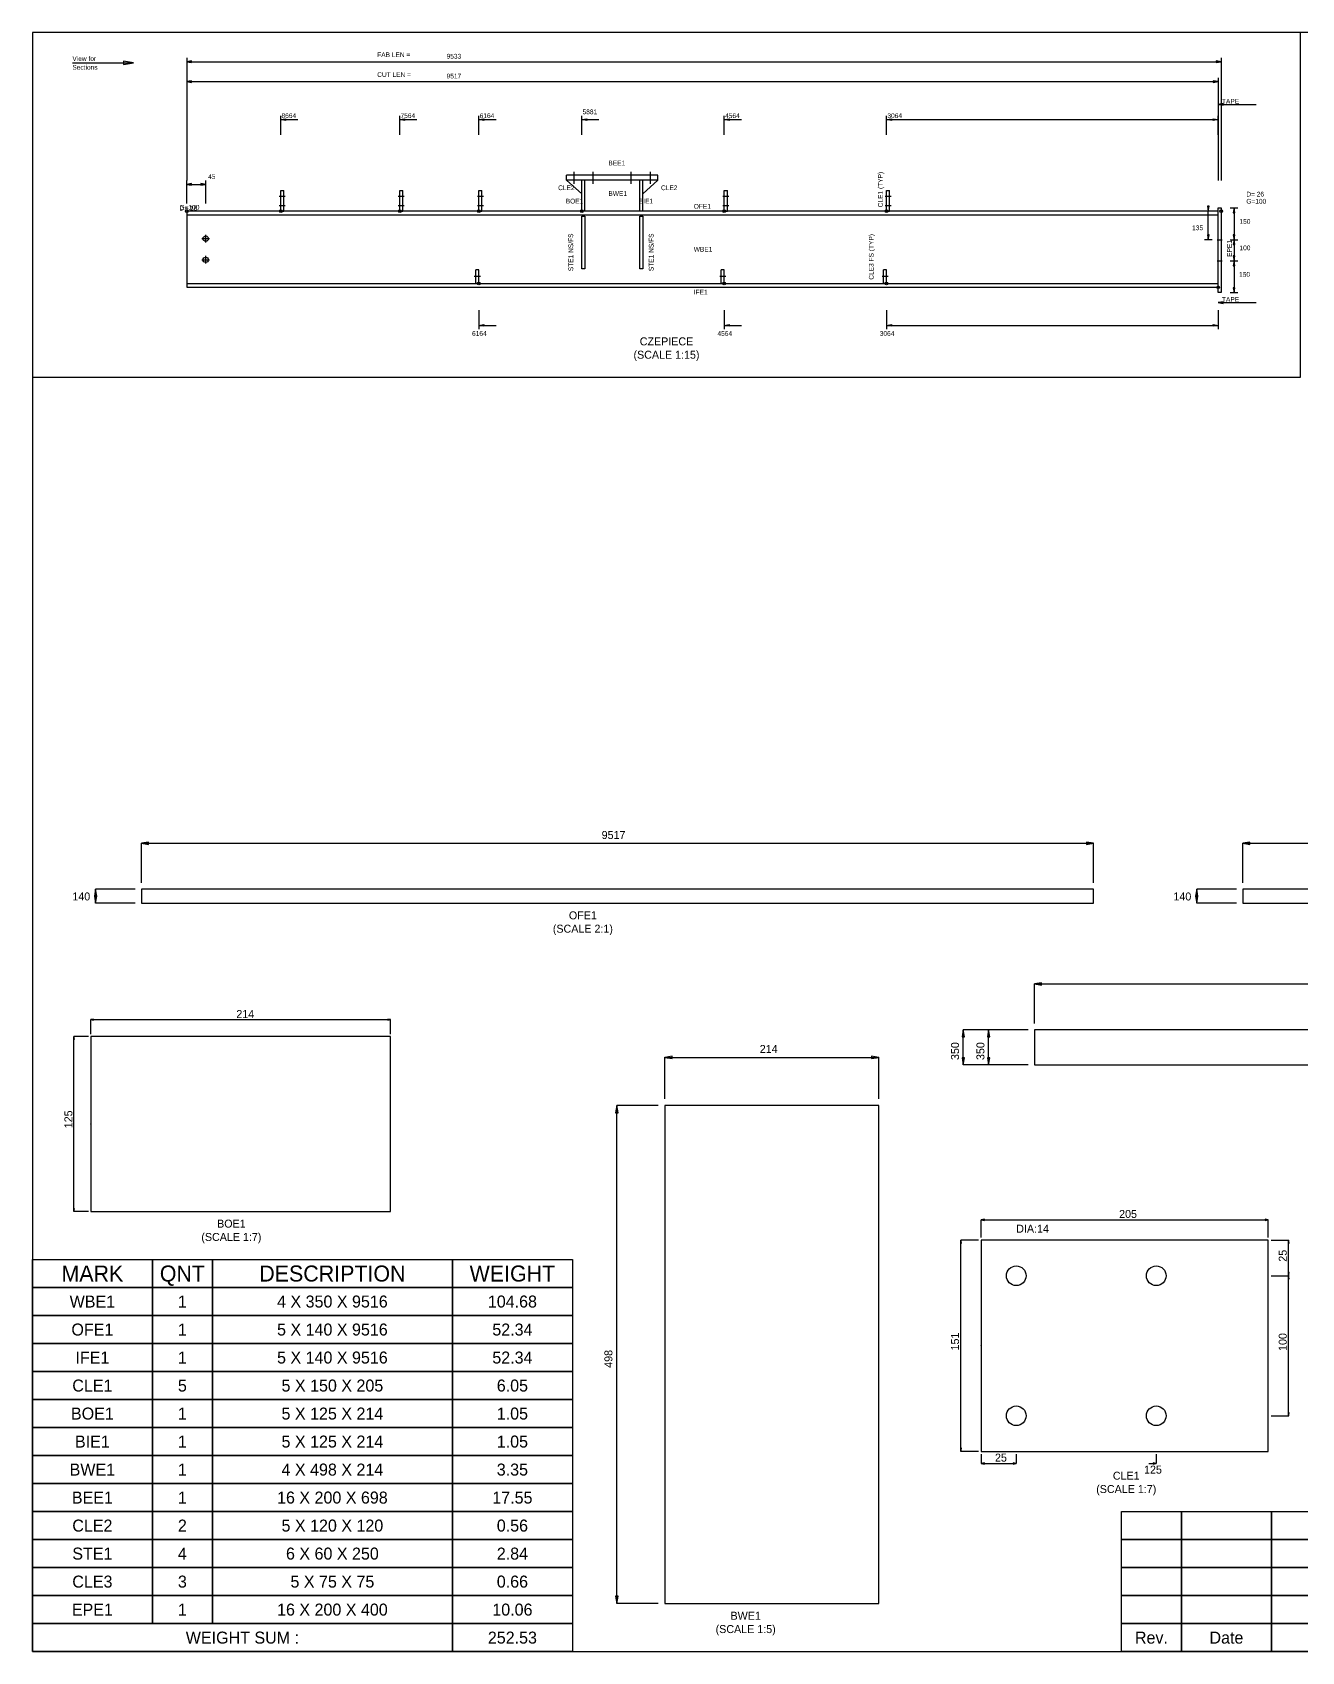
# Model space of a CAD drawing. Header units: metres. Extents: x 0 to 11445, y 0 to 8094.
# Drawn here: x 0 to 6346, y 0 to 8094 of the extents above; entities that cross this region are included whole.
import ezdxf
from ezdxf.enums import TextEntityAlignment as Align

# ---------------------------------------------------------------- set-up
doc = ezdxf.new("R2010")
doc.units = ezdxf.units.M
doc.linetypes.add('CONTIN', pattern=[0])
doc.linetypes.add('DASHED', pattern=[0])
for name, color, linetype in [('1', 7, 'CONTIN'), ('11', 7, 'CONTIN'), ('12', 2, 'CONTIN'), ('13', 2, 'CONTIN'), ('15', 6, 'CONTIN'), ('2', 7, 'CONTIN'), ('21', 7, 'CONTIN'), ('3', 1, 'CONTIN'), ('4', 1, 'CONTIN'), ('5', 7, 'CONTIN'), ('6', 4, 'CONTIN'), ('7', 3, 'DASHED'), ('9', 7, 'CONTIN')]:
    doc.layers.add(name, color=color, linetype=linetype)
doc.styles.add('SIMPLEX', font='txt')
picture_1 = doc.add_image_def('image1.png', size_in_pixel=(229, 276))

# ---------------------------------------------------------------- blocks, each defined once
blk = doc.blocks.new('PART_TABLE_BLOCK')
for points in [[(0, 1960), (600, 1960), (600, 1820), (0, 1820)], [(600, 1960), (900, 1960), (900, 1820), (600, 1820)], [(900, 1960), (2100, 1960), (2100, 1820), (900, 1820)], [(2100, 1960), (2700, 1960), (2700, 1820), (2100, 1820)], [(0, 1820), (600, 1820), (600, 1680), (0, 1680)], [(600, 1820), (900, 1820), (900, 1680), (600, 1680)], [(900, 1820), (2100, 1820), (2100, 1680), (900, 1680)], [(2100, 1820), (2700, 1820), (2700, 1680), (2100, 1680)], [(0, 1680), (600, 1680), (600, 1540), (0, 1540)], [(600, 1680), (900, 1680), (900, 1540), (600, 1540)], [(900, 1680), (2100, 1680), (2100, 1540), (900, 1540)], [(2100, 1680), (2700, 1680), (2700, 1540), (2100, 1540)], [(0, 1540), (600, 1540), (600, 1400), (0, 1400)], [(600, 1540), (900, 1540), (900, 1400), (600, 1400)], [(900, 1540), (2100, 1540), (2100, 1400), (900, 1400)], [(2100, 1540), (2700, 1540), (2700, 1400), (2100, 1400)], [(0, 1400), (600, 1400), (600, 1260), (0, 1260)], [(600, 1400), (900, 1400), (900, 1260), (600, 1260)], [(900, 1400), (2100, 1400), (2100, 1260), (900, 1260)], [(2100, 1400), (2700, 1400), (2700, 1260), (2100, 1260)], [(0, 1260), (600, 1260), (600, 1120), (0, 1120)], [(600, 1260), (900, 1260), (900, 1120), (600, 1120)], [(900, 1260), (2100, 1260), (2100, 1120), (900, 1120)], [(2100, 1260), (2700, 1260), (2700, 1120), (2100, 1120)], [(0, 1120), (600, 1120), (600, 980), (0, 980)], [(600, 1120), (900, 1120), (900, 980), (600, 980)], [(900, 1120), (2100, 1120), (2100, 980), (900, 980)], [(2100, 1120), (2700, 1120), (2700, 980), (2100, 980)], [(0, 980), (600, 980), (600, 840), (0, 840)], [(600, 980), (900, 980), (900, 840), (600, 840)], [(900, 980), (2100, 980), (2100, 840), (900, 840)], [(2100, 980), (2700, 980), (2700, 840), (2100, 840)], [(0, 840), (600, 840), (600, 700), (0, 700)], [(600, 840), (900, 840), (900, 700), (600, 700)], [(900, 840), (2100, 840), (2100, 700), (900, 700)], [(2100, 840), (2700, 840), (2700, 700), (2100, 700)], [(0, 700), (600, 700), (600, 560), (0, 560)], [(600, 700), (900, 700), (900, 560), (600, 560)], [(900, 700), (2100, 700), (2100, 560), (900, 560)], [(2100, 700), (2700, 700), (2700, 560), (2100, 560)], [(0, 560), (600, 560), (600, 420), (0, 420)], [(600, 560), (900, 560), (900, 420), (600, 420)], [(900, 560), (2100, 560), (2100, 420), (900, 420)], [(2100, 560), (2700, 560), (2700, 420), (2100, 420)], [(0, 420), (600, 420), (600, 280), (0, 280)], [(600, 420), (900, 420), (900, 280), (600, 280)], [(900, 420), (2100, 420), (2100, 280), (900, 280)], [(2100, 420), (2700, 420), (2700, 280), (2100, 280)], [(0, 280), (600, 280), (600, 140), (0, 140)], [(600, 280), (900, 280), (900, 140), (600, 140)], [(900, 280), (2100, 280), (2100, 140), (900, 140)], [(2100, 280), (2700, 280), (2700, 140), (2100, 140)], [(0, 140), (2100, 140), (2100, 0), (0, 0)], [(2100, 140), (2700, 140), (2700, 0), (2100, 0)]]:
    blk.add_lwpolyline(points, close=True)
for s, height, p in [('MARK', 80, (300, 1890)), ('QNT', 80, (750, 1890)), ('DESCRIPTION', 80, (1500, 1890)), ('WEIGHT', 80, (2400, 1890)), ('4 X 350 X 9516', 60, (1500, 1750)), ('104.68', 60, (2400, 1750)), ('WBE1', 60, (300, 1750)), ('1', 60, (750, 1750)), ('OFE1', 60, (300, 1610)), ('1', 60, (750, 1610)), ('5 X 140 X 9516', 60, (1500, 1610)), ('52.34', 60, (2400, 1610)), ('IFE1', 60, (300, 1470)), ('1', 60, (750, 1470)), ('5 X 140 X 9516', 60, (1500, 1470)), ('52.34', 60, (2400, 1470)), ('CLE1', 60, (300, 1330)), ('5', 60, (750, 1330)), ('5 X 150 X 205', 60, (1500, 1330)), ('6.05', 60, (2400, 1330)), ('BOE1', 60, (300, 1190)), ('1', 60, (750, 1190)), ('5 X 125 X 214', 60, (1500, 1190)), ('1.05', 60, (2400, 1190)), ('BIE1', 60, (300, 1050)), ('1', 60, (750, 1050)), ('5 X 125 X 214', 60, (1500, 1050)), ('1.05', 60, (2400, 1050)), ('BWE1', 60, (300, 910)), ('1', 60, (750, 910)), ('4 X 498 X 214', 60, (1500, 910)), ('3.35', 60, (2400, 910)), ('BEE1', 60, (300, 770)), ('1', 60, (750, 770)), ('16 X 200 X 698', 60, (1500, 770)), ('17.55', 60, (2400, 770)), ('CLE2', 60, (300, 630)), ('2', 60, (750, 630)), ('5 X 120 X 120', 60, (1500, 630)), ('0.56', 60, (2400, 630)), ('STE1', 60, (300, 490)), ('4', 60, (750, 490)), ('6 X 60 X 250', 60, (1500, 490)), ('2.84', 60, (2400, 490)), ('CLE3', 60, (300, 350)), ('3', 60, (750, 350)), ('5 X 75 X 75', 60, (1500, 350)), ('0.66', 60, (2400, 350)), ('EPE1', 60, (300, 210)), ('1', 60, (750, 210)), ('16 X 200 X 400', 60, (1500, 210)), ('10.06', 60, (2400, 210)), ('WEIGHT SUM :', 60, (1050, 70)), ('252.53', 60, (2400, 70))]:
    blk.add_text(s, height=height).set_placement(p, align=Align.MIDDLE_CENTER)
blk = doc.blocks.new('Title_Block')
for points in [[(-6000, 700), (-5700, 700), (-5700, 560), (-6000, 560)], [(-5700, 700), (-5250, 700), (-5250, 560), (-5700, 560)], [(-5250, 700), (-4350, 700), (-4350, 560), (-5250, 560)], [(-4350, 700), (-4050, 700), (-4050, 560), (-4350, 560)], [(-4050, 700), (-3750, 700), (-3750, 560), (-4050, 560)], [(-3750, 700), (-3000, 700), (-3000, 0), (-3750, 0)], [(-3000, 700), (0, 700), (0, 560), (-3000, 560)], [(-6000, 560), (-5700, 560), (-5700, 420), (-6000, 420)], [(-5700, 560), (-5250, 560), (-5250, 420), (-5700, 420)], [(-5250, 560), (-4350, 560), (-4350, 420), (-5250, 420)], [(-4350, 560), (-4050, 560), (-4050, 420), (-4350, 420)], [(-4050, 560), (-3750, 560), (-3750, 420), (-4050, 420)], [(-3000, 560), (0, 560), (0, 420), (-3000, 420)], [(-6000, 420), (-5700, 420), (-5700, 280), (-6000, 280)], [(-5700, 420), (-5250, 420), (-5250, 280), (-5700, 280)], [(-5250, 420), (-4350, 420), (-4350, 280), (-5250, 280)], [(-4350, 420), (-4050, 420), (-4050, 280), (-4350, 280)], [(-4050, 420), (-3750, 420), (-3750, 280), (-4050, 280)], [(-3000, 420), (-1200, 420), (-1200, 280), (-3000, 280)], [(-1200, 420), (0, 420), (0, 280), (-1200, 280)], [(-6000, 280), (-5700, 280), (-5700, 140), (-6000, 140)], [(-5700, 280), (-5250, 280), (-5250, 140), (-5700, 140)], [(-5250, 280), (-4350, 280), (-4350, 140), (-5250, 140)], [(-4350, 280), (-4050, 280), (-4050, 140), (-4350, 140)], [(-4050, 280), (-3750, 280), (-3750, 140), (-4050, 140)], [(-3000, 280), (-2000, 280), (-2000, 140), (-3000, 140)], [(-2000, 280), (-1000, 280), (-1000, 140), (-2000, 140)], [(-1000, 280), (0, 280), (0, 140), (-1000, 140)], [(-6000, 140), (-5700, 140), (-5700, 0), (-6000, 0)], [(-5700, 140), (-5250, 140), (-5250, 0), (-5700, 0)], [(-5250, 140), (-4350, 140), (-4350, 0), (-5250, 0)], [(-4350, 140), (-4050, 140), (-4050, 0), (-4350, 0)], [(-4050, 140), (-3750, 140), (-3750, 0), (-4050, 0)], [(-3000, 140), (-2000, 140), (-2000, 0), (-3000, 0)], [(-2000, 140), (-1000, 140), (-1000, 0), (-2000, 0)], [(-1000, 140), (0, 140), (0, 0), (-1000, 0)]]:
    blk.add_lwpolyline(points, close=True)
for s, p in [(' Project : ', (-2996, 630)), (' NAME    : EC-1', (-2996, 490)), (' Job     : C163-127', (-2996, 350)), (' Bldg.No.: Assembly', (-1196, 350)), (' Mark: EC-1', (-1996, 210)), (' Length: 9533', (-996, 210)), (' Qnt: 2', (-2996, 210)), (' WEIGHT: 252.53', (-2996, 70)), (' Part: NEW', (-1996, 70)), (' Fin: Red Oxide', (-996, 70))]:
    blk.add_text(s, height=60).set_placement(p, align=Align.MIDDLE_LEFT)
for s, p in [('Rev.', (-5850, 70)), ('Date', (-5475, 70)), ('Description', (-4800, 70)), ('Drw.', (-4200, 70)), ('Chk.', (-3900, 70))]:
    blk.add_text(s, height=60).set_placement(p, align=Align.MIDDLE_CENTER)
image = blk.add_image(picture_1, insert=(-3674.2, 105), size_in_units=(598.4, 490))
blk = doc.blocks.new('ARROW')
at = {"layer": '2'}
for p, q in [((0, 0), (-1.651, 0.275)), ((-1.651, 0.275), (-1.651, -0.275)), ((-1.651, -0.275), (0, 0))]:
    blk.add_line(p, q, dxfattribs=at)
blk = doc.blocks.new('MAG_CRCL')
at = {"layer": '15'}
blk.add_circle((0, 0), 0.889, dxfattribs=at)
blk = doc.blocks.new('BSEPLT')
at = {"layer": '12'}
for p, q in [((-0.508, 0), (0.508, 0)), ((-0.508, -12.7), (-0.508, 0)), ((0.508, 0), (0.508, -12.7)), ((0.508, -12.7), (-0.508, -12.7))]:
    blk.add_line(p, q, dxfattribs=at)
blk = doc.blocks.new('CYAN_TICK')
at = {"layer": '6'}
blk.add_line((-1.6, 0), (1.6, 0), dxfattribs=at)
blk = doc.blocks.new('PUCLIP')
at = {"layer": '13'}
for p, q in [((0, 0), (0, 7.62)), ((0, 7.62), (1.016, 7.62)), ((1.016, 0), (1.016, 7.62)), ((0, 0), (1.016, 0))]:
    blk.add_line(p, q, dxfattribs=at)
at = {"layer": '6'}
for p, q in [((-0.508, 5.588), (1.524, 5.588)), ((-0.508, 2.032), (1.524, 2.032))]:
    blk.add_line(p, q, dxfattribs=at)
blk = doc.blocks.new('BRCCLP')
at = {"layer": '6'}
for p, q in [((-0.508, 2.54), (1.524, 2.54)), ((0, 0), (1.016, 0))]:
    blk.add_line(p, q, dxfattribs=at)
at = {"layer": '7'}
for p, q in [((0, 0), (0, 5.08)), ((0, 5.08), (1.016, 5.08)), ((1.016, 0), (1.016, 5.08))]:
    blk.add_line(p, q, dxfattribs=at)
blk = doc.blocks.new('BRSTBH')
at = {"layer": '13'}
for p, q in [((-25.4, 11.43), (-25.4, 13.335)), ((-25.4, 13.335), (5.08, 13.335)), ((-25.4, 11.43), (5.08, 11.43)), ((-25.4, 11.43), (-20.32, 6.35)), ((-20.32, 0), (-20.32, 11.43)), ((-19.304, 0), (-19.304, 11.43)), ((-1.016, 0), (-1.016, 11.43)), ((0, 0), (0, 11.43)), ((5.08, 11.43), (0, 6.35)), ((5.08, 11.43), (5.08, 13.335)), ((-20.32, 0), (-19.304, 0)), ((-1.016, 0), (0, 0))]:
    blk.add_line(p, q, dxfattribs=at)
at = {"layer": '6'}
for p, q in [((-22.86, 10.16), (-22.86, 14.605)), ((-16.51, 10.16), (-16.51, 14.605)), ((-3.81, 10.16), (-3.81, 14.605)), ((2.54, 10.16), (2.54, 14.605))]:
    blk.add_line(p, q, dxfattribs=at)
blk = doc.blocks.new('WEBSTF')
at = {"layer": '9'}
for p, q in [((0, 0), (0, 25.4)), ((0, 25.4), (1.016, 25.4)), ((1.016, 25.4), (1.016, 0)), ((1.016, 0), (0, 0))]:
    blk.add_line(p, q, dxfattribs=at)
blk = doc.blocks.new('XCIRCL')
at = {"layer": '6'}
for p, q in [((-1.27, 0), (1.27, 0)), ((0, -1.27), (0, 1.27))]:
    blk.add_line(p, q, dxfattribs=at)
blk.add_circle((0, 0), 0.889, dxfattribs=at)
blk = doc.blocks.new('MWHOLE')
at = {"layer": '6'}
blk.add_blockref('XCIRCL', (0, 0), dxfattribs=at)
blk = doc.blocks.new('ARROWP')
at = {"layer": '2'}
for p, q in [((0, 0), (-1.651, 0.275)), ((-1.651, 0.275), (-1.651, -0.275)), ((-1.651, -0.275), (0, 0))]:
    blk.add_line(p, q, dxfattribs=at)
blk = doc.blocks.new('FLAT_CZEPIECE')
at = {"layer": '1'}
for p, q in [((5928.5, 830.55), (771.5, 830.55)), ((771.5, 830.55), (771.5, 449.55)), ((771.5, 811.5), (5928.5, 811.5)), ((5928.5, 449.55), (5928.5, 830.55)), ((771.5, 468.6), (5928.5, 468.6)), ((771.5, 449.55), (5928.5, 449.55))]:
    blk.add_line(p, q, dxfattribs=at)
at = {"layer": '2'}
for p, q in [((771.5, 1596.36), (771.5, 982.95)), ((771.5, 1577.31), (5943.74, 1577.31)), ((5943.74, 1596.36), (5943.74, 982.95)), ((771.5, 1497.3), (771.5, 982.95)), ((771.5, 1478.25), (5928.5, 1478.25)), ((5928.5, 1497.3), (5928.5, 982.95)), ((5928.5, 1383), (5928.5, 1268.7)), ((1241.495, 1211.55), (1241.495, 1306.8)), ((1836.575, 1211.55), (1836.575, 1306.8)), ((2232.455, 1211.55), (2232.455, 1306.8)), ((2746.805, 1211.55), (2746.805, 1306.8)), ((3459.5, 1211.55), (3459.5, 1306.8)), ((4270.955, 1211.55), (4270.955, 1306.8)), ((5928.5, 1363.95), (6119, 1363.95)), ((5928.5, 1211.55), (5928.5, 1306.8)), ((1241.495, 1287.75), (1327.22, 1287.75)), ((1836.575, 1287.75), (1922.3, 1287.75)), ((2232.455, 1287.75), (2318.18, 1287.75)), ((2746.805, 1287.75), (2832.53, 1287.75)), ((3459.5, 1287.75), (3545.225, 1287.75)), ((4270.955, 1287.75), (4356.68, 1287.75)), ((4356.68, 1287.75), (5928.5, 1287.75)), ((771.5, 868.65), (771.5, 982.95)), ((866.75, 868.65), (866.75, 982.95)), ((771.5, 963.9), (866.75, 963.9)), ((5898.02, 830.55), (5859.92, 830.55)), ((5878.97, 687.675), (5878.97, 830.55)), ((5989.46, 846.42), (6027.56, 846.42)), ((6008.51, 846.42), (6008.51, 687.675)), ((5898.02, 687.675), (5859.92, 687.675)), ((5989.46, 687.675), (6027.56, 687.675)), ((6008.51, 687.675), (6008.51, 581.835)), ((5989.46, 581.835), (6027.56, 581.835)), ((6008.51, 581.835), (6008.51, 423.09)), ((5989.46, 423.09), (6027.56, 423.09)), ((2232.455, 335.25), (2232.455, 240)), ((3459.5, 335.25), (3459.5, 240)), ((4270.955, 335.25), (4270.955, 240)), ((5928.5, 373.35), (6119, 373.35)), ((5928.5, 335.25), (5928.5, 240)), ((2232.455, 259.05), (2318.18, 259.05)), ((3459.5, 259.05), (3545.225, 259.05)), ((4270.955, 259.05), (4356.68, 259.05)), ((4356.68, 259.05), (5928.5, 259.05))]:
    blk.add_line(p, q, dxfattribs=at)
at = {"layer": '21'}
blk.add_line((200, 1571.595), (504.8, 1571.595), dxfattribs=at)
for name, p, xscale, yscale, zscale in [('ARROWP', (504.8, 1571.595), 30, 30, 30), ('BRSTBH', (2746.805, 830.55), -15, 13.5, 13.5), ('PUCLIP', (1241.495, 830.55), 15, 13.5, 13.5), ('PUCLIP', (1836.575, 830.55), 15, 13.5, 13.5), ('PUCLIP', (2232.455, 830.55), 15, 13.5, 13.5), ('PUCLIP', (3459.5, 830.55), 15, 13.5, 13.5), ('PUCLIP', (4270.955, 830.55), 15, 13.5, 13.5), ('BSEPLT', (5936.12, 846.42), 15, 33.33, 33.33), ('BSEPLT', (5936.12, 846.42), 15, 33.33, 33.33), ('BRCCLP', (2232.455, 468.6), -15, 13.5, 13.5), ('BRCCLP', (3459.5, 468.6), -15, 13.5, 13.5), ('BRCCLP', (4270.955, 468.6), -15, 13.5, 13.5)]:
    blk.add_blockref(name, p, dxfattribs=dict(xscale=xscale, yscale=yscale, zscale=zscale))
at = {"xscale": 15, "yscale": 15, "zscale": 15, "rotation": 180}
for p in [(5928.5, 1363.95), (5928.5, 373.35)]:
    blk.add_blockref('ARROW', p, dxfattribs=at)
at = {"layer": '1', "xscale": -15, "yscale": 15, "zscale": 15}
for p in [(1241.495, 1287.75), (1836.575, 1287.75), (2232.455, 1287.75), (2746.805, 1287.75), (3459.5, 1287.75), (4270.955, 1287.75), (2232.455, 259.05), (3459.5, 259.05), (4270.955, 259.05)]:
    blk.add_blockref('ARROW', p, dxfattribs=at)
at = {"layer": '15', "xscale": 7.5, "yscale": 7.5, "zscale": 7.5}
for p in [(771.5, 830.55), (1241.495, 830.55), (1836.575, 830.55), (2232.455, 830.55), (2746.805, 830.55), (3459.5, 830.55), (4270.955, 830.55), (5943.74, 830.55), (2232.455, 468.6), (3459.5, 468.6), (4270.955, 468.6), (5928.5, 449.55)]:
    blk.add_blockref('MAG_CRCL', p, dxfattribs=at)
at = {"layer": '2', "yscale": 15, "zscale": 15}
for p, xscale, rotation in [((771.5, 1577.31), 15, 180), ((771.5, 1478.25), 15, 180), ((5928.5, 1287.75), -15, 180), ((771.5, 963.9), 15, 180), ((5878.97, 830.55), 15, -90), ((6008.51, 846.42), 15, 90), ((5878.97, 687.675), 15, -90), ((6008.51, 687.675), 15, -90), ((6008.51, 687.675), 15, 90), ((6008.51, 581.835), 15, -90), ((6008.51, 581.835), 15, 90), ((6008.51, 423.09), 15, -90), ((5928.5, 259.05), -15, 180)]:
    blk.add_blockref('ARROW', p, dxfattribs=dict(at, xscale=xscale, rotation=rotation))
at = {"layer": '2'}
for name, p, xscale, yscale, zscale in [('ARROW', (5943.74, 1577.31), 15, 15, 15), ('ARROW', (5928.5, 1478.25), 15, 15, 15), ('ARROW', (866.75, 963.9), 15, 15, 15), ('CYAN_TICK', (5936.12, 687.675), 7.5, 7.5, 7.5), ('CYAN_TICK', (5936.12, 581.835), 7.5, 7.5, 7.5)]:
    blk.add_blockref(name, p, dxfattribs=dict(at, xscale=xscale, yscale=yscale, zscale=zscale))
at = {"layer": '6', "xscale": 15, "yscale": 15, "zscale": 15}
for p in [(866.75, 692.97), (866.75, 587.13)]:
    blk.add_blockref('MWHOLE', p, dxfattribs=at)
at = {"layer": '9', "xscale": -15, "yscale": -10.41, "zscale": -10.41}
for p in [(2762.045, 805.68), (3051.605, 805.68)]:
    blk.add_blockref('WEBSTF', p, dxfattribs=at)
at = {"insert": (3170.443, 140), "char_height": 40, "attachment_point": 5}
blk.add_mtext('CZEPIECE\\P(SCALE 1:15)', dxfattribs=at)
at = {"layer": '1', "style": 'SIMPLEX'}
blk.add_text('CLE2', height=23.805, dxfattribs=at).set_placement((2628.695, 935.325))
at = {"layer": '11', "style": 'SIMPLEX'}
for s, p in [('9533', (2070.875, 1592.865)), ('9517', (2070.875, 1493.805)), ('8664', (1245.47, 1295.685)), ('7564', (1840.535, 1295.685)), ('6164', (2236.43, 1295.685)), ('5881', (2750.78, 1314.735)), ('4564', (3463.46, 1295.685)), ('3064', (4274.93, 1295.685)), ('45', (878.66, 991.05)), ('135', (5798.48, 735.3)), ('150', (6035.18, 767.055)), ('100', (6035.18, 634.755)), ('150', (6033.275, 502.47)), ('6164', (2198.33, 206.985)), ('4564', (3425.36, 206.985)), ('3064', (4236.83, 206.985))]:
    blk.add_text(s, height=23.805, dxfattribs=at).set_placement(p)
at = {"layer": '2', "style": 'SIMPLEX'}
for s, p in [('FAB LEN =', (1724, 1600.17)), ('CUT LEN =', (1724, 1501.11)), ('TAPE', (5947.55, 1367.76)), ('TAPE', (5947.55, 377.16))]:
    blk.add_text(s, height=23.805, dxfattribs=at).set_placement(p)
at = {"layer": '21', "style": 'SIMPLEX'}
for s, p in [('View for', (200, 1581.12)), ('Sections', (200, 1537.545)), ('G=100', (6069.47, 867.855)), ('D= 26', (6069.47, 903.57)), ('G=100', (735.785, 837.7)), ('D= 18', (735.785, 833.415))]:
    blk.add_text(s, height=23.805, dxfattribs=at).set_placement(p)
at = {"layer": '3', "style": 'SIMPLEX'}
for s, p in [('BEE1', (2879.93, 1059.15)), ('BOE1', (2666.795, 868.65)), ('BWE1', (2879.93, 906.75)), ('BIE1', (3032.375, 868.65)), ('CLE2', (3143.045, 935.325)), ('OFE1', (3306.71, 842.46)), ('WBE1', (3306.71, 628.14)), ('IFE1', (3306.71, 413.835))]:
    blk.add_text(s, height=23.805, dxfattribs=at).set_placement(p)
for s, p in [('CLE1 (TYP)', (4251.905, 849.6)), ('STE1 NS/FS', (2703.95, 530.52)), ('STE1 NS/FS', (3105.905, 530.52)), ('CLE3 FS (TYP)', (4206.185, 487.65)), ('EPE1', (5997.08, 601.95))]:
    blk.add_text(s, height=23.805, rotation=90, dxfattribs=at).set_placement(p)
blk = doc.blocks.new('BWE1')
at = {"layer": '3', "linetype": 'CONTINUOUS'}
for p, q in [((462.583255, 2730), (462.583255, 240)), ((1532.583255, 2730), (462.583255, 2730)), ((1532.583255, 240), (1532.583255, 2730)), ((462.583255, 240), (1532.583255, 240))]:
    blk.add_line(p, q, dxfattribs=at)
at = {"layer": '5', "linetype": 'CONTINUOUS'}
for p, q in [((462.083255, 1485), (463.083255, 1485)), ((462.583255, 1484.49995), (462.583255, 1485.50005))]:
    blk.add_line(p, q, dxfattribs=at)
blk.add_circle((462.583255, 1485), 0.5, dxfattribs=at)
at = {"layer": '6', "linetype": 'CONTINUOUS'}
for p, q in [((462.583255, 2763.2), (462.583255, 2970.700015)), ((462.583255, 2970.45002), (1532.583255, 2970.45002)), ((1532.583255, 2763.2), (1532.583255, 2970.700015)), ((429.38344, 2730.000005), (221.88343, 2730.00002)), ((222.133235, 240), (222.133425, 2730.00002)), ((429.383255, 240), (221.88324, 240))]:
    blk.add_line(p, q, dxfattribs=at)
at = {"layer": '6', "xscale": 22.133335000000002, "yscale": 22.133335000000002, "zscale": 4.426667}
for p, rotation in [((462.583255, 2970.45002), 180), ((222.133425, 2730.00002), 90), ((222.133235, 240), -90.00000000000001)]:
    blk.add_blockref('ARROW', p, dxfattribs=dict(at, rotation=rotation))
blk.add_blockref('ARROW', (1532.583255, 2970.45002), dxfattribs=at)
at = {"insert": (866.291628, 140), "char_height": 40, "attachment_point": 5}
blk.add_mtext('BWE1\\P(SCALE 1:5)', dxfattribs=at)
at = {"layer": '5'}
blk.add_text('ZERO', height=0.075, dxfattribs=at).set_placement((462.583255, 1285))
at = {"layer": '6'}
blk.add_text('214', height=40, dxfattribs=at).set_placement((936.716595, 2992.58335))
blk.add_text('498', height=40, rotation=90, dxfattribs=at).set_placement((200, 1418.6))
blk = doc.blocks.new('WBE1')
at = {"layer": '3', "linetype": 'CONTINUOUS'}
for p, q in [((578, 415), (578, 240)), ((5336.4, 415), (578, 415)), ((5336.4, 240), (5336.4, 415)), ((578, 240), (5336.4, 240))]:
    blk.add_line(p, q, dxfattribs=at)
at = {"layer": '4', "linetype": 'CONTINUOUS'}
for centre in [(5313.9, 350), (5313.9, 300)]:
    blk.add_circle(centre, 4.5, dxfattribs=at)
at = {"layer": '5', "linetype": 'CONTINUOUS'}
for q in [(578, 415.1), (578.1, 415)]:
    blk.add_line((578, 415), q, dxfattribs=at)
blk.add_circle((578, 415), 0.05, dxfattribs=at)
at = {"layer": '6', "linetype": 'CONTINUOUS'}
for p, q in [((578, 446.7), (578, 645)), ((578, 645), (5336.4, 645)), ((5336.4, 446.7), (5336.4, 645)), ((546.3, 415), (221.1, 415)), ((221.1, 240), (221.1, 415)), ((546.3, 415), (348, 415)), ((348, 240), (348, 415)), ((5368.1, 415), (5566.4, 415)), ((5566.4, 240), (5566.4, 415)), ((546.3, 240), (221.1, 240)), ((546.3, 240), (348, 240)), ((5368.1, 240), (5566.4, 240))]:
    blk.add_line(p, q, dxfattribs=at)
at = {"layer": '6', "xscale": 21.148443, "yscale": 21.148443, "zscale": 42.296886}
for p, rotation in [((578, 645), 180), ((221.1, 415), 90), ((348, 415), 90), ((5566.4, 415), 90), ((221.1, 240), -90.00000000000001), ((348, 240), -90.00000000000001), ((5566.4, 240), -90.00000000000001)]:
    blk.add_blockref('ARROW', p, dxfattribs=dict(at, rotation=rotation))
blk.add_blockref('ARROW', (5336.4, 645), dxfattribs=at)
at = {"insert": (2910.7, 140), "char_height": 40, "attachment_point": 5}
blk.add_mtext('WBE1\\P(SCALE 2:1)', dxfattribs=at)
at = {"layer": '5'}
blk.add_text('ZERO', height=0.0075, dxfattribs=at).set_placement((578, 235))
at = {"layer": '6'}
blk.add_text('9517', height=40, dxfattribs=at).set_placement((2877.9, 666.1))
for p in [(200, 264.1), (326.9, 264.1), (5545.2, 264.1)]:
    blk.add_text('350', height=40, rotation=90, dxfattribs=at).set_placement(p)
blk = doc.blocks.new('OFE1')
at = {"layer": '3', "linetype": 'CONTINUOUS'}
for p, q in [((546.3, 310), (546.3, 240)), ((5304.7, 310), (546.3, 310)), ((5304.7, 240), (5304.7, 310)), ((546.3, 240), (5304.7, 240))]:
    blk.add_line(p, q, dxfattribs=at)
at = {"layer": '5', "linetype": 'CONTINUOUS'}
for p in [(546.2, 275), (546.3, 275)]:
    blk.add_line(p, (546.3, 275), dxfattribs=at)
blk.add_circle((546.3, 275), 0.05, dxfattribs=at)
at = {"layer": '6', "linetype": 'CONTINUOUS'}
for p, q in [((546.3, 341.7), (546.3, 540)), ((546.3, 540), (5304.7, 540)), ((5304.7, 341.7), (5304.7, 540)), ((514.6, 310), (316.3, 310)), ((316.3, 240), (316.3, 310)), ((514.6, 240), (316.3, 240))]:
    blk.add_line(p, q, dxfattribs=at)
at = {"layer": '6', "xscale": 21.148443, "yscale": 21.148443, "zscale": 42.296886}
for p, rotation in [((546.3, 540), 180), ((316.3, 310), 90), ((316.3, 240), -90.00000000000001)]:
    blk.add_blockref('ARROW', p, dxfattribs=dict(at, rotation=rotation))
blk.add_blockref('ARROW', (5304.7, 540), dxfattribs=at)
at = {"insert": (2752.3, 140), "char_height": 40, "attachment_point": 5}
blk.add_mtext('OFE1\\P(SCALE 2:1)', dxfattribs=at)
at = {"layer": '5'}
blk.add_text('ZERO', height=0.0075, dxfattribs=at).set_placement((546.3, 235))
at = {"layer": '6'}
for s, p in [('9517', (2846.2, 561.1)), ('140', (200, 253.9))]:
    blk.add_text(s, height=40, dxfattribs=at).set_placement(p)
blk = doc.blocks.new('IFE1')
at = {"layer": '3', "linetype": 'CONTINUOUS'}
for p, q in [((546.3, 310), (546.3, 240)), ((5304.7, 310), (546.3, 310)), ((5304.7, 240), (5304.7, 310)), ((546.3, 240), (5304.7, 240))]:
    blk.add_line(p, q, dxfattribs=at)
at = {"layer": '5', "linetype": 'CONTINUOUS'}
for p in [(546.2, 275), (546.3, 275)]:
    blk.add_line(p, (546.3, 275), dxfattribs=at)
blk.add_circle((546.3, 275), 0.05, dxfattribs=at)
at = {"layer": '6', "linetype": 'CONTINUOUS'}
for p, q in [((546.3, 341.7), (546.3, 540)), ((546.3, 540), (5304.7, 540)), ((5304.7, 341.7), (5304.7, 540)), ((514.6, 310), (316.3, 310)), ((316.3, 240), (316.3, 310)), ((514.6, 240), (316.3, 240))]:
    blk.add_line(p, q, dxfattribs=at)
at = {"layer": '6', "xscale": 21.148443, "yscale": 21.148443, "zscale": 42.296886}
for p, rotation in [((546.3, 540), 180), ((316.3, 310), 90), ((316.3, 240), -90.00000000000001)]:
    blk.add_blockref('ARROW', p, dxfattribs=dict(at, rotation=rotation))
blk.add_blockref('ARROW', (5304.7, 540), dxfattribs=at)
at = {"insert": (2752.3, 140), "char_height": 40, "attachment_point": 5}
blk.add_mtext('IFE1\\P(SCALE 2:1)', dxfattribs=at)
at = {"layer": '5'}
blk.add_text('ZERO', height=0.0075, dxfattribs=at).set_placement((546.3, 235))
at = {"layer": '6'}
for s, p in [('9517', (2846.2, 561.1)), ('140', (200, 253.9))]:
    blk.add_text(s, height=40, dxfattribs=at).set_placement(p)
blk = doc.blocks.new('CLE1')
at = {"layer": '3', "linetype": 'CONTINUOUS'}
for p, q in [((311.074411, 1356.59023), (311.074411, 300.99023)), ((1746.074411, 1356.59023), (311.074411, 1356.59023)), ((1746.074411, 300.99023), (1746.074411, 1356.59023)), ((311.074411, 300.99023), (1746.074411, 300.99023))]:
    blk.add_line(p, q, dxfattribs=at)
at = {"layer": '4', "linetype": 'CONTINUOUS'}
for centre in [(486.074411, 1178.790216), (1186.074411, 1178.790216), (486.074411, 478.79023), (1186.074411, 478.79023)]:
    blk.add_circle(centre, 49, dxfattribs=at)
at = {"layer": '5', "linetype": 'CONTINUOUS'}
for p, q in [((310.374411, 828.790216), (311.774411, 828.790216)), ((311.074411, 828.09023), (311.074411, 829.490209))]:
    blk.add_line(p, q, dxfattribs=at)
blk.add_circle((311.074411, 828.790216), 0.7, dxfattribs=at)
at = {"layer": '6', "linetype": 'CONTINUOUS'}
for p, q in [((311.074411, 1370.664899), (311.074411, 1458.631568)), ((311.074411, 1458.281568), (1746.074411, 1458.281568)), ((1746.074411, 1370.664899), (1746.074411, 1458.631568)), ((296.999826, 1356.59023), (209.03315, 1356.590237)), ((209.383073, 300.99023), (209.38315, 1356.590237)), ((1760.149101, 1356.59023), (1848.115721, 1356.590223)), ((1847.765721, 1178.790216), (1847.765721, 1356.590223)), ((1760.149101, 1178.790216), (1848.115721, 1178.790216)), ((1760.149101, 1178.790216), (1848.115721, 1178.790216)), ((1847.765721, 478.79023), (1847.765721, 1178.790216)), ((1760.149101, 478.79023), (1848.115721, 478.79023)), ((296.999742, 300.99023), (209.033073, 300.99023)), ((311.074411, 286.91554), (311.074411, 240)), ((486.074411, 286.91554), (486.074411, 240)), ((1186.074411, 286.91554), (1186.074411, 240)), ((311.074411, 240.35), (486.074411, 240.35)), ((1148.541951, 240.35), (1186.074411, 240.35))]:
    blk.add_line(p, q, dxfattribs=at)
at = {"layer": '6', "xscale": 9.383108, "yscale": 9.383108, "zscale": 1.340444}
for p, rotation in [((311.074411, 1458.281568), 180), ((209.38315, 1356.590237), 90), ((1847.765721, 1356.590223), 90), ((1847.765721, 1178.790216), -90.00000000000001), ((1847.765721, 1178.790216), 90), ((1847.765721, 478.79023), -90.00000000000001), ((209.383073, 300.99023), -90.00000000000001), ((311.074411, 240.35), 180)]:
    blk.add_blockref('ARROW', p, dxfattribs=dict(at, rotation=rotation))
for p in [(1746.074411, 1458.281568), (486.074411, 240.35), (1186.074411, 240.35)]:
    blk.add_blockref('ARROW', p, dxfattribs=at)
at = {"insert": (1036.081621, 140), "char_height": 40, "attachment_point": 5}
blk.add_mtext('CLE1\\P(SCALE 1:7)', dxfattribs=at)
at = {"layer": '5'}
blk.add_text('ZERO', height=0.105, dxfattribs=at).set_placement((311.074411, 628.790216))
at = {"layer": '6'}
for s, p in [('205', (1000.425087, 1467.664683)), ('DIA:14', (486.074411, 1394.122676)), ('25', (379.808188, 249.73308)), ('125', (1125.084181, 189.73308))]:
    blk.add_text(s, height=40, dxfattribs=at).set_placement(p)
for s, p in [('25', (1838.382641, 1248.924)), ('151', (200, 805.332432)), ('100', (1838.382641, 802.986641))]:
    blk.add_text(s, height=40, rotation=90, dxfattribs=at).set_placement(p)
blk = doc.blocks.new('BOE1')
at = {"layer": '3', "linetype": 'CONTINUOUS'}
for p, q in [((292.01108, 1115), (292.01108, 240)), ((1790.01108, 1115), (292.01108, 1115)), ((1790.01108, 240), (1790.01108, 1115)), ((292.01108, 240), (1790.01108, 240))]:
    blk.add_line(p, q, dxfattribs=at)
at = {"layer": '5', "linetype": 'CONTINUOUS'}
for p, q in [((291.31108, 677.5), (292.71108, 677.5)), ((292.01108, 676.800014), (292.01108, 678.199986))]:
    blk.add_line(p, q, dxfattribs=at)
blk.add_circle((292.01108, 677.5), 0.7, dxfattribs=at)
at = {"layer": '6', "linetype": 'CONTINUOUS'}
for p, q in [((292.01108, 1126.666669), (292.01108, 1199.583338)), ((292.01108, 1199.233338), (1790.01108, 1199.233338)), ((1790.01108, 1126.666669), (1790.01108, 1199.583338)), ((280.344481, 1115), (207.427812, 1115.000007)), ((207.777742, 240), (207.777812, 1115.000007)), ((280.344411, 240), (207.427742, 240))]:
    blk.add_line(p, q, dxfattribs=at)
at = {"layer": '6', "xscale": 7.7777769999999995, "yscale": 7.7777769999999995, "zscale": 1.111111}
for p, rotation in [((292.01108, 1199.233338), 180), ((207.777812, 1115.000007), 90), ((207.777742, 240), -90.00000000000001)]:
    blk.add_blockref('ARROW', p, dxfattribs=dict(at, rotation=rotation))
blk.add_blockref('ARROW', (1790.01108, 1199.233338), dxfattribs=at)
at = {"insert": (995.00554, 140), "char_height": 40, "attachment_point": 5}
blk.add_mtext('BOE1\\P(SCALE 1:7)', dxfattribs=at)
at = {"layer": '5'}
blk.add_text('ZERO', height=0.105, dxfattribs=at).set_placement((292.01108, 477.5))
at = {"layer": '6'}
blk.add_text('214', height=40, dxfattribs=at).set_placement((1019.62216, 1207.011108))
blk.add_text('125', height=40, rotation=90, dxfattribs=at).set_placement((200, 656.111101))

msp = doc.modelspace()

# ---------------------------------------------------------------- linework, layer by layer
msp.add_lwpolyline([(0, 6370.1), (6340.9, 6370.1), (6340.9, 8094.1), (0, 8094.1), (0, 6370.1)])
msp.add_lwpolyline([(0, 0), (11445, 0), (11445, 8094.1), (0, 8094.1)], close=True)

# ---------------------------------------------------------------- block references
for name, p in [('FLAT_CZEPIECE', (0, 6370.1)), ('OFE1', (0, 3501)), ('IFE1', (5505, 3501)), ('WBE1', (4433, 2693)), ('BOE1', (0, 1960)), ('BWE1', (2700, 0)), ('CLE1', (4433, 700)), ('PART_TABLE_BLOCK', (0, 0)), ('Title_Block', (11445, 0))]:
    msp.add_blockref(name, p)

doc.saveas('drawing.dxf')
